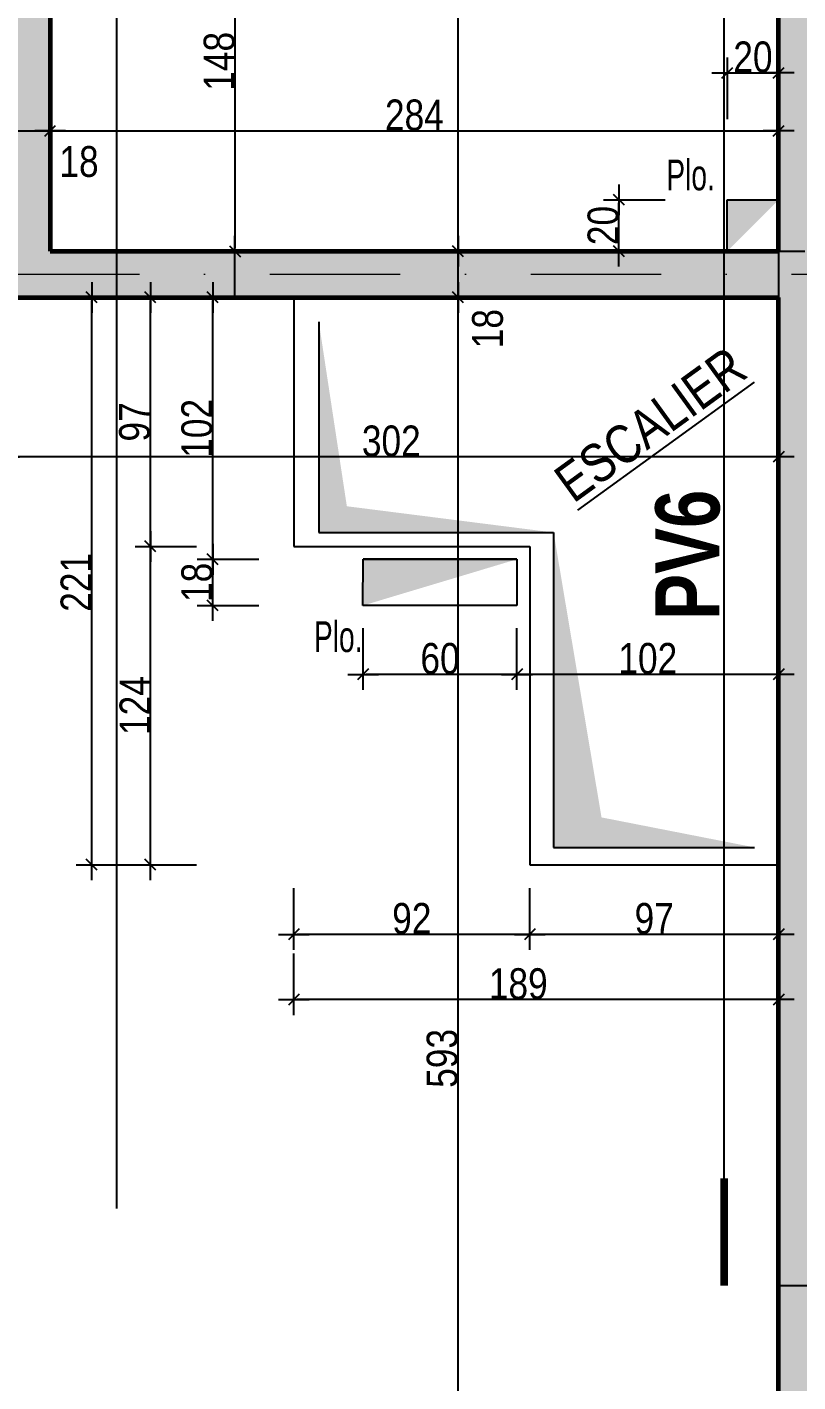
# Model space of a CAD drawing. Header units: millimetres. Extents: x 2049 to 26244, y -43633 to -34245.
# Drawn here: x 5668 to 5969, y -42265 to -41737 of the extents above; entities that cross this region are included whole.
import ezdxf
from ezdxf.enums import TextEntityAlignment as Align

# ---------------------------------------------------------------- set-up
doc = ezdxf.new("R2010")
doc.units = ezdxf.units.MM
doc.linetypes.add('CACHEX2', pattern=[19.05, 12.7, -6.35])
doc.linetypes.add('TIRETPTX2', pattern=[50.8, 25.4, -12.7, 0, -12.7])
for name, color, linetype in [('01_cote_gen', 4, 'Continuous'), ('01_linteaux', 2, 'Continuous'), ('01_murs_sup', 2, 'CACHEX2'), ('01_poch_murs', 253, 'Continuous'), ('01_poch_poteaux', 250, 'Continuous'), ('01_resv', 32, 'Continuous'), ('01_texte', 230, 'Continuous'), ('AA_COTES', 2, 'Continuous')]:
    doc.layers.add(name, color=color, linetype=linetype)
doc.layers.add('01_murs_coup', color=5, linetype='Continuous', lineweight=60)
doc.layers.add('01_tram_axes', color=2, linetype='TIRETPTX2', lineweight=9)
doc.styles.add('ARIAL NA', font='ARIALN.TTF')
doc.styles.add('impact', font='impact.ttf')
doc.styles.add('STYLE2', font='ARIALN.TTF')
doc.dimstyles.new('JB50res', dxfattribs={"dimscale": 0.1, "dimtxt": 120, "dimasz": 12, "dimexe": 0.1, "dimexo": 0.1, "dimgap": 0.09, "dimtad": 1, "dimdec": 1, "dimdsep": 46, "dimtxsty": 'STYLE2', "dimblk1": 'BOND_G', "dimblk2": 'BOND_D', "dimsah": 1, "dimcen": 1.5, "dimdle": 0.01, "dimse1": 1, "dimse2": 1, "dimclrd": 4, "dimclre": 2, "dimclrt": 6, "dimazin": 2, "dimtfac": 2.333333, "dimtdec": 1, "dimtix": 1, "dimtmove": 2, "dimatfit": 3, "dimldrblk": 'BOND_G', "dimfxl": 1, "dimtolj": 1, "dimtzin": 0, "dimarcsym": 0})

# ---------------------------------------------------------------- blocks, each defined once
blk = doc.blocks.new('BOND_G')
at = {"layer": 'AA_COTES', "color": 0}
for p, q in [((0, -5), (0, 15)), ((5, 0), (-5, 0)), ((1.77, 1.77), (-1.77, -1.77))]:
    blk.add_line(p, q, dxfattribs=at)
blk = doc.blocks.new('BOND_D')
at = {"layer": 'AA_COTES', "color": 0}
for p, q in [((0, 5), (0, -15)), ((5, 0), (-5, 0)), ((-1.77, -1.77), (1.77, 1.77))]:
    blk.add_line(p, q, dxfattribs=at)
blk = doc.blocks.new('*D7147')
at = {"layer": '01_cote_gen', "color": 4, "lineweight": -2, "ltscale": 200, "transparency": 16777216}
blk.add_line((5836.07, -42434.41), (5836.07, -41843.81), dxfattribs=at)
at = {"layer": 'Defpoints', "color": 0, "ltscale": 200, "transparency": 16777216}
for p in [(5836.07, -41842.61), (5854.08, -41842.61), (5854.07, -42435.61)]:
    blk.add_point(p, dxfattribs=at)
at = {"layer": '01_cote_gen', "color": 4, "lineweight": -2, "ltscale": 200, "transparency": 16777216, "xscale": 1.2, "yscale": 1.2, "zscale": 1.2}
for name, p, rotation in [('BOND_D', (5836.07, -41842.61), 90), ('BOND_G', (5836.07, -42435.61), 270)]:
    blk.add_blockref(name, p, dxfattribs=dict(at, rotation=rotation))
at = {"layer": '01_cote_gen', "color": 6, "ltscale": 200, "transparency": 16777216, "insert": (5829.93, -42139.11), "char_height": 12, "attachment_point": 5, "rotation": 90, "style": 'STYLE2'}
blk.add_mtext('\\A1;593', dxfattribs=at)
blk = doc.blocks.new('*D7148')
at = {"layer": '01_cote_gen', "color": 4, "lineweight": -2, "ltscale": 200, "transparency": 16777216}
blk.add_line((5836.08, -41841.41), (5836.08, -41825.81), dxfattribs=at)
at = {"layer": 'Defpoints', "color": 0, "ltscale": 200, "transparency": 16777216}
for p in [(5836.08, -41824.61), (5867.35, -41824.61), (5854.08, -41842.61)]:
    blk.add_point(p, dxfattribs=at)
at = {"layer": '01_cote_gen', "color": 4, "lineweight": -2, "ltscale": 200, "transparency": 16777216, "xscale": 1.2, "yscale": 1.2, "zscale": 1.2}
for name, p, rotation in [('BOND_D', (5836.08, -41824.61), 90), ('BOND_G', (5836.08, -41842.61), 270)]:
    blk.add_blockref(name, p, dxfattribs=dict(at, rotation=rotation))
at = {"layer": '01_cote_gen', "color": 6, "ltscale": 200, "transparency": 16777216, "insert": (5847.63, -41854.78), "char_height": 12, "attachment_point": 5, "rotation": 90, "style": 'STYLE2'}
blk.add_mtext('\\A1;18', dxfattribs=at)
blk = doc.blocks.new('*D7149')
at = {"layer": '01_cote_gen', "color": 4, "lineweight": -2, "ltscale": 200, "transparency": 16777216}
blk.add_line((5836.08, -41823.41), (5836.08, -41084.81), dxfattribs=at)
at = {"layer": 'Defpoints', "color": 0, "ltscale": 200, "transparency": 16777216}
for p in [(5836.08, -41083.61), (5881.02, -41083.61), (5867.35, -41824.61)]:
    blk.add_point(p, dxfattribs=at)
at = {"layer": '01_cote_gen', "color": 4, "lineweight": -2, "ltscale": 200, "transparency": 16777216, "xscale": 1.2, "yscale": 1.2, "zscale": 1.2}
for name, p, rotation in [('BOND_D', (5836.08, -41083.61), 90), ('BOND_G', (5836.08, -41824.61), 270)]:
    blk.add_blockref(name, p, dxfattribs=dict(at, rotation=rotation))
at = {"layer": '01_cote_gen', "color": 6, "ltscale": 200, "transparency": 16777216, "insert": (5827.93, -41441.11), "char_height": 12, "attachment_point": 5, "rotation": 90, "style": 'STYLE2'}
blk.add_mtext('\\A1;741', dxfattribs=at)
blk = doc.blocks.new('*D7152')
at = {"layer": '01_cote_gen', "color": 4, "lineweight": -2, "ltscale": 200, "transparency": 16777216}
blk.add_line((5749.11, -41677.81), (5749.11, -41823.41), dxfattribs=at)
at = {"layer": 'Defpoints', "color": 0, "ltscale": 200, "transparency": 16777216}
for p in [(5731.06, -41676.61), (5749.11, -41824.61), (5753.98, -41824.61)]:
    blk.add_point(p, dxfattribs=at)
at = {"layer": '01_cote_gen', "color": 4, "lineweight": -2, "ltscale": 200, "transparency": 16777216, "xscale": 1.2, "yscale": 1.2, "zscale": 1.2}
for name, p, rotation in [('BOND_G', (5749.11, -41676.61), 90), ('BOND_D', (5749.11, -41824.61), 270)]:
    blk.add_blockref(name, p, dxfattribs=dict(at, rotation=rotation))
at = {"layer": '01_cote_gen', "color": 6, "ltscale": 200, "transparency": 16777216, "insert": (5742.98, -41750.61), "char_height": 12, "attachment_point": 5, "rotation": 90, "style": 'STYLE2'}
blk.add_mtext('\\A1;148', dxfattribs=at)
blk = doc.blocks.new('*D7176')
at = {"layer": '01_cote_gen', "color": 4, "lineweight": -2, "ltscale": 200, "transparency": 16777216}
blk.add_line((5660.25, -41777.71), (5675.85, -41777.71), dxfattribs=at)
at = {"layer": 'Defpoints', "color": 0, "ltscale": 200, "transparency": 16777216}
for p in [(5659.05, -41764.06), (5677.05, -41764.06), (5677.05, -41777.71)]:
    blk.add_point(p, dxfattribs=at)
at = {"layer": '01_cote_gen', "color": 4, "lineweight": -2, "ltscale": 200, "transparency": 16777216, "xscale": 1.2, "yscale": 1.2, "zscale": 1.2, "rotation": 180}
blk.add_blockref('BOND_G', (5659.05, -41777.71), dxfattribs=at)
at = {"layer": '01_cote_gen', "color": 4, "lineweight": -2, "ltscale": 200, "transparency": 16777216, "xscale": 1.2, "yscale": 1.2, "zscale": 1.2}
blk.add_blockref('BOND_D', (5677.05, -41777.71), dxfattribs=at)
at = {"layer": '01_cote_gen', "color": 6, "ltscale": 200, "transparency": 16777216, "insert": (5688.31, -41789.73), "char_height": 12, "attachment_point": 5, "style": 'STYLE2'}
blk.add_mtext('\\A1;18', dxfattribs=at)
blk = doc.blocks.new('*D7177')
at = {"layer": '01_cote_gen', "color": 4, "lineweight": -2, "ltscale": 200, "transparency": 16777216}
blk.add_line((5678.25, -41777.71), (5959.85, -41777.71), dxfattribs=at)
at = {"layer": 'Defpoints', "color": 0, "ltscale": 200, "transparency": 16777216}
for p in [(5677.05, -41763.53), (5961.05, -41763.53), (5961.05, -41777.71)]:
    blk.add_point(p, dxfattribs=at)
at = {"layer": '01_cote_gen', "color": 4, "lineweight": -2, "ltscale": 200, "transparency": 16777216, "xscale": 1.2, "yscale": 1.2, "zscale": 1.2, "rotation": 180}
blk.add_blockref('BOND_G', (5677.05, -41777.71), dxfattribs=at)
at = {"layer": '01_cote_gen', "color": 4, "lineweight": -2, "ltscale": 200, "transparency": 16777216, "xscale": 1.2, "yscale": 1.2, "zscale": 1.2}
blk.add_blockref('BOND_D', (5961.05, -41777.71), dxfattribs=at)
at = {"layer": '01_cote_gen', "color": 6, "ltscale": 200, "transparency": 16777216, "insert": (5819.05, -41771.58), "char_height": 12, "attachment_point": 5, "style": 'STYLE2'}
blk.add_mtext('\\A1;284', dxfattribs=at)
blk = doc.blocks.new('*D7220')
at = {"layer": '01_cote_gen', "color": 4, "lineweight": -2, "ltscale": 200, "transparency": 16777216}
blk.add_line((5959.85, -41904.74), (5660.25, -41904.74), dxfattribs=at)
at = {"layer": 'Defpoints', "color": 0, "ltscale": 200, "transparency": 16777216}
for p in [(5659.05, -41842.61), (5961.05, -41842.61), (5659.05, -41904.74)]:
    blk.add_point(p, dxfattribs=at)
at = {"layer": '01_cote_gen', "color": 4, "lineweight": -2, "ltscale": 200, "transparency": 16777216, "xscale": 1.2, "yscale": 1.2, "zscale": 1.2, "rotation": 180}
blk.add_blockref('BOND_D', (5659.05, -41904.74), dxfattribs=at)
at = {"layer": '01_cote_gen', "color": 4, "lineweight": -2, "ltscale": 200, "transparency": 16777216, "xscale": 1.2, "yscale": 1.2, "zscale": 1.2}
blk.add_blockref('BOND_G', (5961.05, -41904.74), dxfattribs=at)
at = {"layer": '01_cote_gen', "color": 6, "ltscale": 200, "transparency": 16777216, "insert": (5810.05, -41898.61), "char_height": 12, "attachment_point": 5, "style": 'STYLE2'}
blk.add_mtext('\\A1;302', dxfattribs=at)
blk = doc.blocks.new('*D7468')
at = {"layer": '01_cote_gen', "color": 4, "lineweight": -2, "ltscale": 200, "transparency": 16777216}
blk.add_line((5716.14, -42062.44), (5716.14, -41940.84), dxfattribs=at)
at = {"layer": 'Defpoints', "color": 0, "ltscale": 200, "transparency": 16777216}
for p in [(5716.14, -41939.64), (5864.05, -41939.64), (5864.05, -42063.64)]:
    blk.add_point(p, dxfattribs=at)
at = {"layer": '01_cote_gen', "color": 4, "lineweight": -2, "ltscale": 200, "transparency": 16777216, "xscale": 1.2, "yscale": 1.2, "zscale": 1.2}
for name, p, rotation in [('BOND_D', (5716.14, -41939.64), 90), ('BOND_G', (5716.14, -42063.64), 270)]:
    blk.add_blockref(name, p, dxfattribs=dict(at, rotation=rotation))
at = {"layer": '01_cote_gen', "color": 6, "ltscale": 200, "transparency": 16777216, "insert": (5710.11, -42001.64), "char_height": 12, "attachment_point": 5, "rotation": 90, "style": 'STYLE2'}
blk.add_mtext('\\A1;124', dxfattribs=at)
blk = doc.blocks.new('*D7469')
at = {"layer": '01_cote_gen', "color": 4, "lineweight": -2, "ltscale": 200, "transparency": 16777216}
blk.add_line((5716.14, -41938.44), (5716.14, -41843.81), dxfattribs=at)
at = {"layer": 'Defpoints', "color": 0, "ltscale": 200, "transparency": 16777216}
for p in [(5716.14, -41842.61), (5734.14, -41842.61), (5734.14, -41939.64)]:
    blk.add_point(p, dxfattribs=at)
at = {"layer": '01_cote_gen', "color": 4, "lineweight": -2, "ltscale": 200, "transparency": 16777216, "xscale": 1.2, "yscale": 1.2, "zscale": 1.2}
for name, p, rotation in [('BOND_D', (5716.14, -41842.61), 90), ('BOND_G', (5716.14, -41939.64), 270)]:
    blk.add_blockref(name, p, dxfattribs=dict(at, rotation=rotation))
at = {"layer": '01_cote_gen', "color": 6, "ltscale": 200, "transparency": 16777216, "insert": (5710, -41891.13), "char_height": 12, "attachment_point": 5, "rotation": 90, "style": 'STYLE2'}
blk.add_mtext('\\A1;97', dxfattribs=at)
blk = doc.blocks.new('*D7470')
at = {"layer": '01_cote_gen', "color": 4, "lineweight": -2, "ltscale": 200, "transparency": 16777216}
blk.add_line((5693.25, -42062.44), (5693.25, -41843.81), dxfattribs=at)
at = {"layer": 'Defpoints', "color": 0, "ltscale": 200, "transparency": 16777216}
for p in [(5693.25, -41842.61), (5896.38, -41842.61), (5864.05, -42063.64)]:
    blk.add_point(p, dxfattribs=at)
at = {"layer": '01_cote_gen', "color": 4, "lineweight": -2, "ltscale": 200, "transparency": 16777216, "xscale": 1.2, "yscale": 1.2, "zscale": 1.2}
for name, p, rotation in [('BOND_D', (5693.25, -41842.61), 90), ('BOND_G', (5693.25, -42063.64), 270)]:
    blk.add_blockref(name, p, dxfattribs=dict(at, rotation=rotation))
at = {"layer": '01_cote_gen', "color": 6, "ltscale": 200, "transparency": 16777216, "insert": (5687.12, -41953.63), "char_height": 12, "attachment_point": 5, "rotation": 90, "style": 'STYLE2'}
blk.add_mtext('\\A1;221', dxfattribs=at)
blk = doc.blocks.new('*D7600')
at = {"layer": '01_cote_gen', "color": 4, "lineweight": -2, "ltscale": 200, "transparency": 16777216}
blk.add_line((5959.85, -42090.8), (5865.25, -42090.8), dxfattribs=at)
at = {"layer": 'Defpoints', "color": 0, "ltscale": 200, "transparency": 16777216}
for p in [(5864.05, -42063.64), (5961.05, -42063.64), (5864.05, -42090.8)]:
    blk.add_point(p, dxfattribs=at)
at = {"layer": '01_cote_gen', "color": 4, "lineweight": -2, "ltscale": 200, "transparency": 16777216, "xscale": 1.2, "yscale": 1.2, "zscale": 1.2, "rotation": 180}
blk.add_blockref('BOND_D', (5864.05, -42090.8), dxfattribs=at)
at = {"layer": '01_cote_gen', "color": 4, "lineweight": -2, "ltscale": 200, "transparency": 16777216, "xscale": 1.2, "yscale": 1.2, "zscale": 1.2}
blk.add_blockref('BOND_G', (5961.05, -42090.8), dxfattribs=at)
at = {"layer": '01_cote_gen', "color": 6, "ltscale": 200, "transparency": 16777216, "insert": (5912.55, -42084.66), "char_height": 12, "attachment_point": 5, "style": 'STYLE2'}
blk.add_mtext('\\A1;97', dxfattribs=at)
blk = doc.blocks.new('*D7601')
at = {"layer": '01_cote_gen', "color": 4, "lineweight": -2, "ltscale": 200, "transparency": 16777216}
blk.add_line((5862.85, -42090.8), (5773.25, -42090.8), dxfattribs=at)
at = {"layer": 'Defpoints', "color": 0, "ltscale": 200, "transparency": 16777216}
for p in [(5772.05, -41939.64), (5864.05, -42063.64), (5772.05, -42090.8)]:
    blk.add_point(p, dxfattribs=at)
at = {"layer": '01_cote_gen', "color": 4, "lineweight": -2, "ltscale": 200, "transparency": 16777216, "xscale": 1.2, "yscale": 1.2, "zscale": 1.2, "rotation": 180}
blk.add_blockref('BOND_D', (5772.05, -42090.8), dxfattribs=at)
at = {"layer": '01_cote_gen', "color": 4, "lineweight": -2, "ltscale": 200, "transparency": 16777216, "xscale": 1.2, "yscale": 1.2, "zscale": 1.2}
blk.add_blockref('BOND_G', (5864.05, -42090.8), dxfattribs=at)
at = {"layer": '01_cote_gen', "color": 6, "ltscale": 200, "transparency": 16777216, "insert": (5818.05, -42084.66), "char_height": 12, "attachment_point": 5, "style": 'STYLE2'}
blk.add_mtext('\\A1;92', dxfattribs=at)
blk = doc.blocks.new('*D7602')
at = {"layer": '01_cote_gen', "color": 4, "lineweight": -2, "ltscale": 200, "transparency": 16777216}
blk.add_line((5959.85, -42116.23), (5773.25, -42116.23), dxfattribs=at)
at = {"layer": 'Defpoints', "color": 0, "ltscale": 200, "transparency": 16777216}
for p in [(5772.05, -41939.64), (5961.05, -42063.64), (5772.05, -42116.23)]:
    blk.add_point(p, dxfattribs=at)
at = {"layer": '01_cote_gen', "color": 4, "lineweight": -2, "ltscale": 200, "transparency": 16777216, "xscale": 1.2, "yscale": 1.2, "zscale": 1.2, "rotation": 180}
blk.add_blockref('BOND_D', (5772.05, -42116.23), dxfattribs=at)
at = {"layer": '01_cote_gen', "color": 4, "lineweight": -2, "ltscale": 200, "transparency": 16777216, "xscale": 1.2, "yscale": 1.2, "zscale": 1.2}
blk.add_blockref('BOND_G', (5961.05, -42116.23), dxfattribs=at)
at = {"layer": '01_cote_gen', "color": 6, "ltscale": 200, "transparency": 16777216, "insert": (5859.55, -42110.09), "char_height": 12, "attachment_point": 5, "style": 'STYLE2'}
blk.add_mtext('\\A1;189', dxfattribs=at)
blk = doc.blocks.new('*D7673')
at = {"layer": '01_cote_gen', "color": 4, "lineweight": -2, "ltscale": 200, "transparency": 16777216}
blk.add_line((5942.22, -41755.1), (5959.85, -41755.1), dxfattribs=at)
at = {"layer": 'Defpoints', "color": 0, "ltscale": 200, "transparency": 16777216}
for p in [(5961.05, -41755.1), (5961.05, -41770.42), (5941.02, -41781.94)]:
    blk.add_point(p, dxfattribs=at)
at = {"layer": '01_cote_gen', "color": 4, "lineweight": -2, "ltscale": 200, "transparency": 16777216, "xscale": 1.2, "yscale": 1.2, "zscale": 1.2, "rotation": 180}
blk.add_blockref('BOND_G', (5941.02, -41755.1), dxfattribs=at)
at = {"layer": '01_cote_gen', "color": 4, "lineweight": -2, "ltscale": 200, "transparency": 16777216, "xscale": 1.2, "yscale": 1.2, "zscale": 1.2}
blk.add_blockref('BOND_D', (5961.05, -41755.1), dxfattribs=at)
at = {"layer": '01_cote_gen', "color": 6, "ltscale": 200, "transparency": 16777216, "insert": (5951.04, -41748.97), "char_height": 12, "attachment_point": 5, "style": 'STYLE2'}
blk.add_mtext('\\A1;20', dxfattribs=at)
blk = doc.blocks.new('*D7674')
at = {"layer": '01_cote_gen', "color": 4, "lineweight": -2, "ltscale": 200, "transparency": 16777216}
blk.add_line((5898.79, -41823.41), (5898.79, -41805.78), dxfattribs=at)
at = {"layer": 'Defpoints', "color": 0, "ltscale": 200, "transparency": 16777216}
for p in [(5898.79, -41804.58), (5941.02, -41804.58), (5903.8, -41824.61)]:
    blk.add_point(p, dxfattribs=at)
at = {"layer": '01_cote_gen', "color": 4, "lineweight": -2, "ltscale": 200, "transparency": 16777216, "xscale": 1.2, "yscale": 1.2, "zscale": 1.2}
for name, p, rotation in [('BOND_D', (5898.79, -41804.58), 90), ('BOND_G', (5898.79, -41824.61), 270)]:
    blk.add_blockref(name, p, dxfattribs=dict(at, rotation=rotation))
at = {"layer": '01_cote_gen', "color": 6, "ltscale": 200, "transparency": 16777216, "insert": (5892.66, -41814.6), "char_height": 12, "attachment_point": 5, "rotation": 90, "style": 'STYLE2'}
blk.add_mtext('\\A1;20', dxfattribs=at)
blk = doc.blocks.new('*D7675')
at = {"layer": '01_cote_gen', "color": 4, "lineweight": -2, "ltscale": 200, "transparency": 16777216}
blk.add_line((5740.42, -41961.45), (5740.42, -41945.84), dxfattribs=at)
at = {"layer": 'Defpoints', "color": 0, "ltscale": 200, "transparency": 16777216}
for p in [(5740.42, -41944.64), (5799.05, -41944.64), (5799.05, -41962.65)]:
    blk.add_point(p, dxfattribs=at)
at = {"layer": '01_cote_gen', "color": 4, "lineweight": -2, "ltscale": 200, "transparency": 16777216, "xscale": 1.2, "yscale": 1.2, "zscale": 1.2}
for name, p, rotation in [('BOND_D', (5740.42, -41944.64), 90), ('BOND_G', (5740.42, -41962.65), 270)]:
    blk.add_blockref(name, p, dxfattribs=dict(at, rotation=rotation))
at = {"layer": '01_cote_gen', "color": 6, "ltscale": 200, "transparency": 16777216, "insert": (5734.29, -41953.64), "char_height": 12, "attachment_point": 5, "rotation": 90, "style": 'STYLE2'}
blk.add_mtext('\\A1;18', dxfattribs=at)
blk = doc.blocks.new('*D7676')
at = {"layer": '01_cote_gen', "color": 4, "lineweight": -2, "ltscale": 200, "transparency": 16777216}
blk.add_line((5740.42, -41943.44), (5740.42, -41843.81), dxfattribs=at)
at = {"layer": 'Defpoints', "color": 0, "ltscale": 200, "transparency": 16777216}
for p in [(5740.42, -41842.61), (5742.47, -41842.61), (5754.74, -41944.64)]:
    blk.add_point(p, dxfattribs=at)
at = {"layer": '01_cote_gen', "color": 4, "lineweight": -2, "ltscale": 200, "transparency": 16777216, "xscale": 1.2, "yscale": 1.2, "zscale": 1.2}
for name, p, rotation in [('BOND_D', (5740.42, -41842.61), 90), ('BOND_G', (5740.42, -41944.64), 270)]:
    blk.add_blockref(name, p, dxfattribs=dict(at, rotation=rotation))
at = {"layer": '01_cote_gen', "color": 6, "ltscale": 200, "transparency": 16777216, "insert": (5734.29, -41893.63), "char_height": 12, "attachment_point": 5, "rotation": 90, "style": 'STYLE2'}
blk.add_mtext('\\A1;102', dxfattribs=at)
blk = doc.blocks.new('*D7677')
at = {"layer": '01_cote_gen', "color": 4, "lineweight": -2, "ltscale": 200, "transparency": 16777216}
blk.add_line((5857.85, -41989.49), (5800.25, -41989.49), dxfattribs=at)
at = {"layer": 'Defpoints', "color": 0, "ltscale": 200, "transparency": 16777216}
for p in [(5799.05, -41962.65), (5859.05, -41980.59), (5799.05, -41989.49)]:
    blk.add_point(p, dxfattribs=at)
at = {"layer": '01_cote_gen', "color": 4, "lineweight": -2, "ltscale": 200, "transparency": 16777216, "xscale": 1.2, "yscale": 1.2, "zscale": 1.2, "rotation": 180}
blk.add_blockref('BOND_D', (5799.05, -41989.49), dxfattribs=at)
at = {"layer": '01_cote_gen', "color": 4, "lineweight": -2, "ltscale": 200, "transparency": 16777216, "xscale": 1.2, "yscale": 1.2, "zscale": 1.2}
blk.add_blockref('BOND_G', (5859.05, -41989.49), dxfattribs=at)
at = {"layer": '01_cote_gen', "color": 6, "ltscale": 200, "transparency": 16777216, "insert": (5829.05, -41983.35), "char_height": 12, "attachment_point": 5, "style": 'STYLE2'}
blk.add_mtext('\\A1;60', dxfattribs=at)
blk = doc.blocks.new('*D7678')
at = {"layer": '01_cote_gen', "color": 4, "lineweight": -2, "ltscale": 200, "transparency": 16777216}
blk.add_line((5959.85, -41989.49), (5860.25, -41989.49), dxfattribs=at)
at = {"layer": 'Defpoints', "color": 0, "ltscale": 200, "transparency": 16777216}
for p in [(5859.05, -41976.14), (5961.05, -41981.8), (5859.05, -41989.49)]:
    blk.add_point(p, dxfattribs=at)
at = {"layer": '01_cote_gen', "color": 4, "lineweight": -2, "ltscale": 200, "transparency": 16777216, "xscale": 1.2, "yscale": 1.2, "zscale": 1.2, "rotation": 180}
blk.add_blockref('BOND_D', (5859.05, -41989.49), dxfattribs=at)
at = {"layer": '01_cote_gen', "color": 4, "lineweight": -2, "ltscale": 200, "transparency": 16777216, "xscale": 1.2, "yscale": 1.2, "zscale": 1.2}
blk.add_blockref('BOND_G', (5961.05, -41989.49), dxfattribs=at)
at = {"layer": '01_cote_gen', "color": 6, "ltscale": 200, "transparency": 16777216, "insert": (5910.05, -41983.35), "char_height": 12, "attachment_point": 5, "style": 'STYLE2'}
blk.add_mtext('\\A1;102', dxfattribs=at)

msp = doc.modelspace()

# ---------------------------------------------------------------- hatches: boundary and pattern name
at = {"layer": '01_murs_sup', "ltscale": 200}
h = msp.add_hatch(dxfattribs=at)
h.set_pattern_fill('DASH', color=256, scale=2.5, angle=135)
h.set_pattern_definition([(135, (-9275.435, 6358.231), (-11.2253202, 9e-16), [7.9375, -7.9375])])
h.paths.add_polyline_path([(5647.1, -41676.61), (5399.05, -41676.61), (5399.05, -41083.61), (5515.05, -41083.61), (5515.05, -41067.61), (5383.05, -41067.61), (5383.05, -41694.61), (5647.1, -41694.56)])
h.paths.add_polyline_path([(6804.05, -41296.61), (6788.05, -41296.61), (6788.05, -41750.61), (6479.05, -41750.61), (6479.05, -41676.61), (6397.05, -41676.61), (6397.05, -41694.56), (6461.05, -41694.61), (6461.05, -41824.61), (6397.05, -41824.61), (6397.05, -41842.56), (6479.05, -41842.61), (6479.05, -41768.61), (6788.05, -41768.61), (6788.05, -42222.63), (6804.05, -42222.63)])
h.paths.add_polyline_path([(6295.05, -41824.61), (5749.05, -41824.66), (5749.05, -41842.56), (5961.05, -41842.61), (5961.05, -42435.61), (5812.05, -42435.61), (5812.05, -42451.61), (6108.05, -42451.61), (6108.05, -42435.61), (5979.05, -42435.61), (5979.05, -41842.48), (6295.05, -41842.48)])
h.paths.add_polyline_path([(5647.05, -41824.61), (5383.05, -41824.61), (5383.05, -42451.61), (5512.05, -42451.61), (5512.05, -42435.61), (5399.05, -42435.61), (5399.05, -41842.61), (5647.05, -41842.61)])
h.paths.add_polyline_path([(6562.05, -42435.61), (6408.05, -42435.61), (6408.05, -42451.61), (6562.05, -42451.61)])
h.paths.add_polyline_path([(6804.05, -42322.63), (6788.05, -42322.63), (6788.05, -42435.61), (6662.05, -42435.61), (6662.05, -42451.61), (6804.05, -42451.61)])
h.paths.add_polyline_path([(6804.05, -41067.61), (6635.05, -41067.61), (6635.05, -41083.61), (6788.05, -41083.61), (6788.05, -41196.61), (6804.05, -41196.61)])
h.paths.add_polyline_path([(6335.05, -41067.61), (6175.05, -41067.61), (6175.05, -41083.61), (6335.05, -41083.61)])
at = {"layer": '01_poch_murs', "ltscale": 200}
h = msp.add_hatch(color=256, dxfattribs=at)
h.dxf.hatch_style = 1
h.paths.add_polyline_path([(5961.05, -41824.61), (5677.05, -41824.61), (5677.05, -41676.61), (5399.05, -41676.61), (5399.05, -41694.61), (5659.05, -41694.61), (5659.05, -41842.61), (5961.05, -41842.61)])
h = msp.add_hatch(color=256, dxfattribs=at)
h.dxf.hatch_style = 1
h.paths.add_polyline_path([(6804.05, -42089.61), (6788.05, -42089.61), (6788.05, -42435.61), (6662.05, -42435.61), (6662.05, -42451.61), (6804.05, -42451.61)])
h.paths.add_polyline_path([(6562.05, -42435.61), (6408.05, -42435.61), (6408.05, -42451.61), (6562.05, -42451.61)])
h.paths.add_polyline_path([(6308.05, -42435.61), (6208.05, -42435.61), (6208.05, -42451.61), (6308.05, -42451.61)])
h.paths.add_polyline_path([(6108.05, -42435.61), (5981.05, -42435.61), (5981.05, -42227.65), (5961.05, -42227.65), (5961.05, -42435.61), (5812.05, -42435.61), (5812.05, -42451.61), (6108.05, -42451.61)])
at = {"layer": '01_poch_poteaux', "ltscale": 200}
h = msp.add_hatch(color=256, dxfattribs=at)
h.dxf.hatch_style = 1
h.paths.add_polyline_path([(5970.07, -41567.65), (5961.05, -41567.65), (5961.05, -41685.61), (5970.07, -41685.61)])
h.paths.add_polyline_path([(5981.05, -41567.65), (5970.07, -41567.65), (5970.07, -41685.61), (5981.05, -41685.61)])
h.paths.add_polyline_path([(5981.05, -41685.61), (5970.07, -41685.61), (5970.07, -41731.96), (5981.05, -41731.96)], flags=17)
h.paths.add_polyline_path([(5981.05, -41685.61), (5961.05, -41685.61), (5961.05, -41804.58), (5961.12, -41804.58), (5961.12, -41824.61), (5961.05, -41824.61), (5961.05, -41833.61), (5981.05, -41833.61), (5981.05, -41768.61), (6240.57, -41768.61), (6249.29, -41768.61), (6249.29, -41750.61), (6240.57, -41750.61), (5981.05, -41750.61)])
h.paths.add_polyline_path([(5976.49, -41620.09), (5990.13, -41620.09), (5990.13, -41595.11), (5976.49, -41595.11)], flags=9)

# ---------------------------------------------------------------- linework, layer by layer
at = {"layer": '01_linteaux', "ltscale": 0.1}
for p, q in [((5703.09, -42197.61), (5703.09, -41597.61)), ((5772.05, -41842.64), (5772.05, -41939.64)), ((5772.05, -41939.64), (5864.05, -41939.64)), ((5864.05, -41939.64), (5864.05, -42063.64)), ((5864.05, -42063.64), (5961.1, -42063.64))]:
    msp.add_line(p, q, dxfattribs=at)
at = {"layer": '01_murs_coup', "ltscale": 0.1}
for p, q in [((5961.05, -41824.61), (5961.05, -41083.61)), ((5677.05, -41676.61), (5677.05, -41824.61)), ((5677.05, -41824.61), (5961.05, -41824.61)), ((5659.05, -41842.61), (5961.05, -41842.61)), ((5961.05, -42435.61), (5961.05, -41842.61))]:
    msp.add_line(p, q, dxfattribs=at)
at = {"layer": '01_murs_sup'}
for p, q in [((5749.05, -41824.66), (6295.05, -41824.61)), ((5749.05, -41842.56), (5749.05, -41824.61)), ((5961.05, -41842.61), (5749.05, -41842.56)), ((5961.05, -42435.61), (5961.05, -41842.61))]:
    msp.add_line(p, q, dxfattribs=at)
at = {"layer": '01_poch_murs', "ltscale": 200}
for p, q in [((5781.78, -41852.09), (5781.78, -41934.21)), ((5781.78, -41934.21), (5873.33, -41934.21)), ((5873.33, -41934.21), (5873.33, -42056.9)), ((5873.33, -42056.9), (5951.64, -42056.9))]:
    msp.add_line(p, q, dxfattribs=at)
for points in [[(5781.78, -41852.09), (5781.78, -41934.21), (5792.72, -41923.98)], [(5781.78, -41934.21), (5873.33, -41934.21), (5792.72, -41923.98)], [(5873.33, -41934.21), (5873.33, -42056.9), (5892.01, -42045.22)], [(5873.33, -42056.9), (5951.64, -42056.9), (5892.01, -42045.22)]]:
    msp.add_solid(points, dxfattribs=at)
at = {"layer": '01_poch_poteaux', "ltscale": 200}
for p, q in [((5961.05, -41824.61), (5961.05, -41842.61)), ((5961.05, -42227.65), (5981.05, -42227.65))]:
    msp.add_line(p, q, dxfattribs=at)
at = {"layer": '01_resv', "ltscale": 200}
for p, q in [((5941.02, -41804.58), (5961.12, -41804.58)), ((5941.02, -41824.58), (5941.02, -41804.58)), ((5961.12, -41804.58), (5961.12, -41824.58)), ((5961.12, -41824.58), (5941.02, -41824.58)), ((5798.95, -41962.65), (5799.05, -41944.64)), ((5799.05, -41944.64), (5859.05, -41944.64)), ((5859.05, -41944.64), (5799.05, -41944.64)), ((5859.05, -41944.64), (5859.05, -41962.65)), ((5859.05, -41962.65), (5798.95, -41962.65))]:
    msp.add_line(p, q, dxfattribs=at)
for points in [[(5941.02, -41824.58), (5941.02, -41804.58), (5961.12, -41804.58)], [(5799.05, -41962.65), (5799.05, -41944.64), (5859.05, -41944.64)]]:
    msp.add_solid(points, dxfattribs=at)
at = {"layer": '01_texte', "ltscale": 200}
msp.add_line((5939.84, -42227.65), (5939.84, -41567.65), dxfattribs=at)
at = {"layer": '01_texte', "ltscale": 200, "const_width": 3}
msp.add_lwpolyline([(5939.84, -42227.65), (5939.84, -42185.85)], dxfattribs=at)
at = {"layer": '01_tram_axes', "color": 253, "ltscale": 2}
msp.add_line((2406.63, -41833.61), (7041.34, -41833.61), dxfattribs=at)

# ---------------------------------------------------------------- texts
at = {"layer": '01_texte', "style": 'ARIAL NA', "width": 0.8}
for p in [(5926.72, -41804.47), (5789.35, -41984.39)]:
    msp.add_text('Plo.', height=12, dxfattribs=at).set_placement(p, align=Align.BOTTOM_CENTER)
at = {"layer": '01_texte', "style": 'STYLE2'}
msp.add_text('%%UESCALIER', height=15, rotation=35.9664, dxfattribs=at).set_placement((5881.07, -41923.08))
at = {"layer": '01_texte', "style": 'impact'}
msp.add_text('PV6', height=25, rotation=90, dxfattribs=at).set_placement((5945.5, -41942.88), align=Align.BOTTOM_CENTER)

# ---------------------------------------------------------------- dimensions: what is measured, and where the dimension line sits
at = {"layer": '01_cote_gen', "ltscale": 200}
for base, p1, p2, picture, middle in [((5836.08, -41083.61), (5867.35, -41824.61), (5881.02, -41083.61), '*D7149', (5827.93, -41441.11)), ((5836.08, -41824.61), (5854.08, -41842.61), (5867.35, -41824.61), '*D7148', (5847.63, -41854.78)), ((5693.25, -41842.61), (5864.05, -42063.64), (5896.38, -41842.61), '*D7470', (5687.12, -41953.63))]:
    dim = msp.add_linear_dim(base=base, p1=p1, p2=p2, angle=90, dimstyle='JB50res', dxfattribs=at)
    dim.commit()
    dim.dimension.update_dxf_attribs({"geometry": picture, "text_midpoint": middle, "dimtype": 160})
for base, p1, p2, picture, middle in [((5749.11, -41824.61), (5731.06, -41676.61), (5753.98, -41824.61), '*D7152', (5742.98, -41750.61)), ((5898.79, -41804.58), (5903.8, -41824.61), (5941.02, -41804.58), '*D7674', (5892.66, -41814.6)), ((5716.14, -41842.61), (5734.14, -41939.64), (5734.14, -41842.61), '*D7469', (5710, -41891.13)), ((5740.42, -41842.61), (5754.74, -41944.64), (5742.47, -41842.61), '*D7676', (5734.29, -41893.63)), ((5836.07, -41842.61), (5854.07, -42435.61), (5854.08, -41842.61), '*D7147', (5829.93, -42139.11)), ((5716.14, -41939.64), (5864.05, -42063.64), (5864.05, -41939.64), '*D7468', (5710.11, -42001.64)), ((5740.42, -41944.64), (5799.05, -41962.65), (5799.05, -41944.64), '*D7675', (5734.29, -41953.64))]:
    dim = msp.add_linear_dim(base=base, p1=p1, p2=p2, angle=90, dimstyle='JB50res', dxfattribs=at)
    dim.commit()
    dim.dimension.update_dxf_attribs({"geometry": picture, "text_midpoint": middle})
for base, p1, p2, picture, middle in [((5961.05, -41755.1), (5941.02, -41781.94), (5961.05, -41770.42), '*D7673', (5951.04, -41748.97)), ((5961.05, -41777.71), (5677.05, -41763.53), (5961.05, -41763.53), '*D7177', (5819.05, -41771.58)), ((5659.05, -41904.74), (5961.05, -41842.61), (5659.05, -41842.61), '*D7220', (5810.05, -41898.61)), ((5772.05, -42090.8), (5864.05, -42063.64), (5772.05, -41939.64), '*D7601', (5818.05, -42084.66)), ((5799.05, -41989.49), (5859.05, -41980.59), (5799.05, -41962.65), '*D7677', (5829.05, -41983.35)), ((5859.05, -41989.49), (5961.05, -41981.8), (5859.05, -41976.14), '*D7678', (5910.05, -41983.35)), ((5864.05, -42090.8), (5961.05, -42063.64), (5864.05, -42063.64), '*D7600', (5912.55, -42084.66))]:
    dim = msp.add_linear_dim(base=base, p1=p1, p2=p2, dimstyle='JB50res', dxfattribs=at)
    dim.commit()
    dim.dimension.update_dxf_attribs({"geometry": picture, "text_midpoint": middle})
for base, p1, p2, picture, middle in [((5677.05, -41777.71), (5659.05, -41764.06), (5677.05, -41764.06), '*D7176', (5688.31, -41789.73)), ((5772.05, -42116.23), (5961.05, -42063.64), (5772.05, -41939.64), '*D7602', (5859.55, -42110.09))]:
    dim = msp.add_linear_dim(base=base, p1=p1, p2=p2, dimstyle='JB50res', dxfattribs=at)
    dim.commit()
    dim.dimension.update_dxf_attribs({"geometry": picture, "text_midpoint": middle, "dimtype": 160})

doc.saveas('drawing.dxf')
